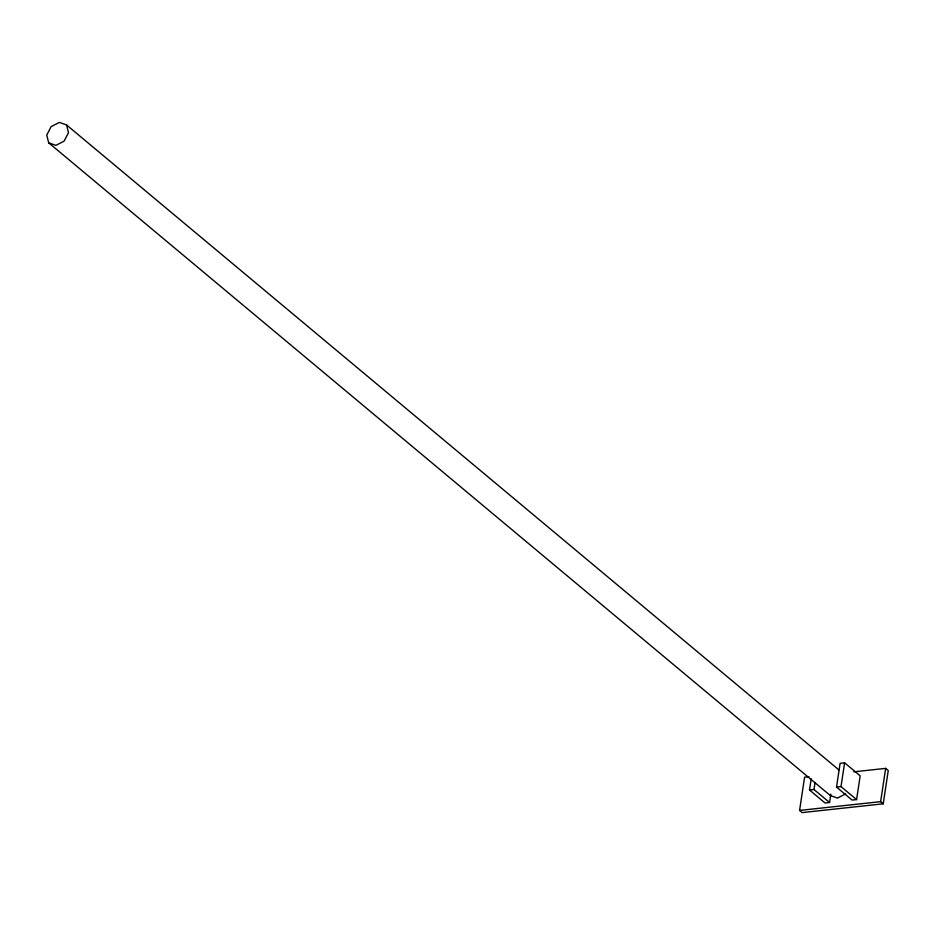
<?xml version="1.0" encoding="UTF-8"?>
<svg xmlns="http://www.w3.org/2000/svg" width="935" height="935" viewBox="0 0 935 935"><rect width="100%" height="100%" fill="white"/><g stroke="black" fill="none" stroke-linecap="round" stroke-linejoin="round"><path stroke-width="1.4" d="M853.819 771.831L885.655 768.383L888.25 770.545L883.213 803.808L802.172 812.597L799.577 810.435L804.603 777.16L808.95 776.693M830.829 794.119L829.555 802.51L825.056 803.001L809.5 790.005L811.194 778.82M829.555 802.51L813.999 789.514L815.063 782.525M836.521 787.071L840.109 763.311L844.609 762.82L860.177 775.816L856.577 799.577L852.077 800.068L836.521 787.071L841.021 786.592L856.577 799.577M841.021 786.592L844.609 762.82M883.213 803.808L880.63 801.646L885.655 768.383M845.707 793.873L837.503 798.069L830.327 795.545L48.702 142.833L46.75 135.061L51.168 126.599L59.361 122.403L66.537 124.928L839.198 770.159M809.5 790.005L813.999 789.514M799.577 810.435L880.63 801.646M48.702 142.833L55.89 145.357L64.083 141.162L68.5 132.7L66.537 124.928"/></g></svg>
